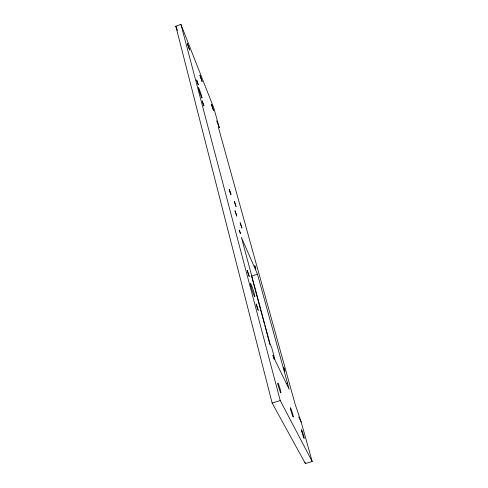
<?xml version="1.0" encoding="UTF-8"?>
<svg xmlns="http://www.w3.org/2000/svg" width="488" height="488" viewBox="0 0 488 488"><rect width="100%" height="100%" fill="white"/><g stroke="black" fill="none" stroke-linecap="round" stroke-linejoin="round"><path stroke-width="0.73" d="M229.238 189.515L229.409 189.606M175.808 26.212L180.938 24.4L213.854 108.141L219.283 127.649L218.453 127.588L295.161 404.29L301.206 422.065L312.192 461.538L305.421 463.6L272.151 403.064L175.808 26.212L177.51 30.457M257.469 274.207L241.395 237.388L270.077 344.125L271.676 347.462L275.165 360.412L289.164 389.265L257.469 274.207L251.576 276.123L264.429 323.983M286.12 383.44L287.444 383.025M272.151 403.064L280.234 400.544L312.192 461.538M230.751 194.114L230.922 194.187M229.299 189.411L229.293 189.814M298.668 416.953L301.206 422.065M230.775 194.194L230.403 193.285M229.384 189.527L229.567 189.954M230.617 193.834L230.19 192.711M229.549 189.887L230.775 193.504M216.587 120.847L219.283 127.649M229.543 190.765L230.196 192.742M229.75 191.424L229.97 192.077M229.378 190.198L229.561 190.802M305.018 462.136L305.421 463.6M264.825 325.453L269.968 344.595M180.938 24.4L280.234 400.544M230.751 193.449L230.891 193.962M229.269 189.74L229.403 190.253M230.861 193.889L230.952 194.273M284.864 371.081L283.766 367.738L284.864 371.081M274.207 359.137L272.981 355.404L274.207 359.137M213.5 110.386L211.475 104.517L213.5 110.386M258.201 310.252L256.169 304.085L258.201 310.252M203.874 105.829L202.184 100.967L203.874 105.829M202.093 81.502L199.952 75.317L202.093 81.502M198.238 84.65L196.64 80.056L198.238 84.65M255.81 268.809L254.803 265.765L255.81 268.809M249.203 276.409L247.245 270.468L249.203 276.409M189.637 49.971L187.325 43.45L189.637 49.971M240.413 233.435L239.309 230.19L240.413 233.435M236.79 216.038L235.009 210.798L236.79 216.038M241.895 227.975L240.157 222.833L241.895 227.975M236.052 206.503L234.356 201.495L236.052 206.503M251.015 286.651A6.997 0.555 72.1 0 0 254.748 296.783A6.997 0.555 72.1 0 0 252.119 286.938A6.997 0.555 72.1 0 0 251.015 286.651M198.927 89.993A5.582 0.342 71 0 0 202.001 98.112A5.582 0.342 71 0 0 199.702 90.414A5.582 0.342 71 0 0 198.927 89.993M278.069 384.855A5.203 0.433 72.8 0 0 280.82 392.889A5.203 0.433 72.8 0 0 279.246 386.185A5.203 0.433 72.8 0 0 278.069 384.855M301.749 431.441A4.66 0.329 72.9 0 0 304.146 438.462A4.66 0.329 72.9 0 0 302.566 432.173A4.66 0.329 72.9 0 0 301.749 431.441M290.665 409.639A4.917 0.372 72.9 0 0 293.227 417.136A4.917 0.372 72.9 0 0 291.647 410.64A4.917 0.372 72.9 0 0 290.665 409.639"/></g></svg>
